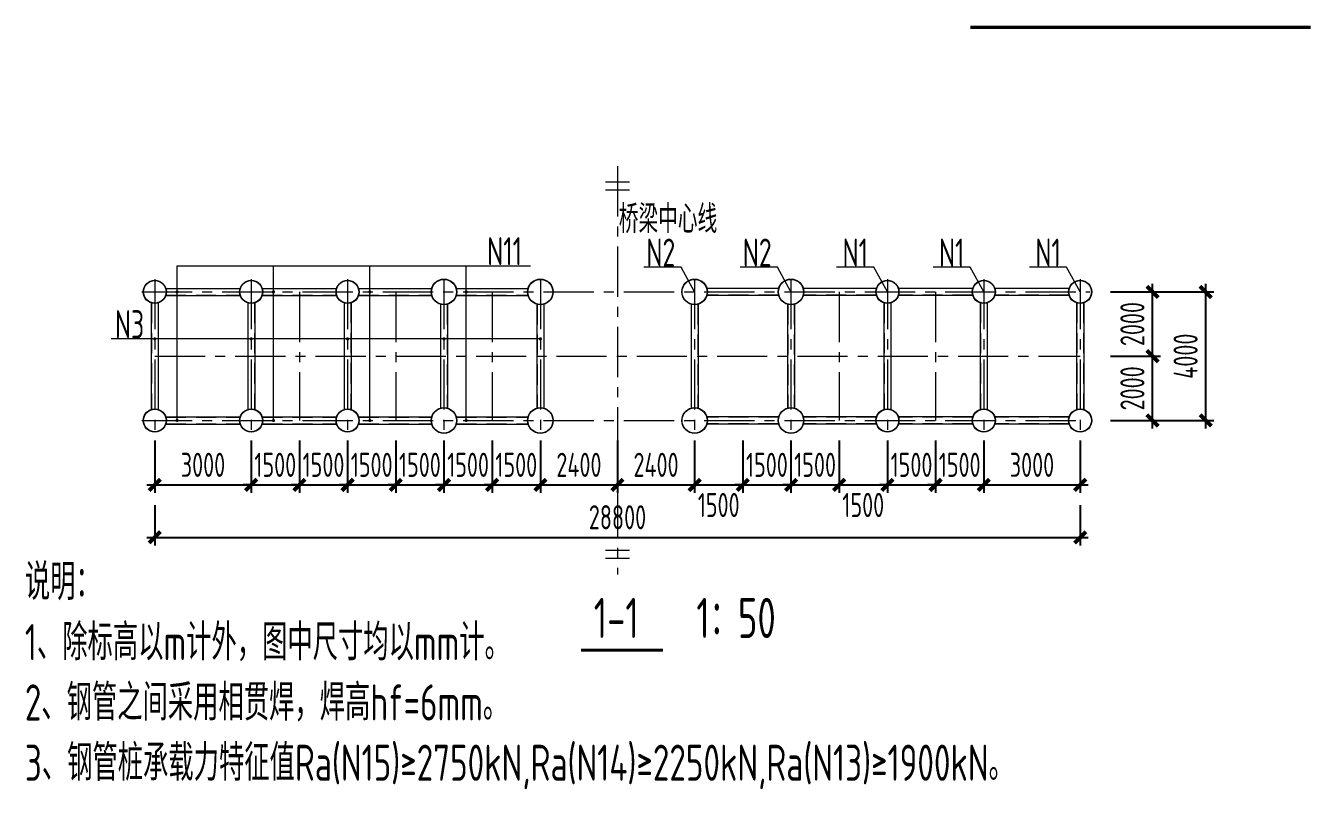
# Model space of a CAD drawing. Extents: x -2876908 to 633791, y -1383861 to 872234.
# Drawn here: x -1540023 to -1459942, y -1383861 to -1336359 of the extents above; entities that cross this region are included whole.
import ezdxf
from ezdxf.enums import TextEntityAlignment as Align

# ---------------------------------------------------------------- set-up
doc = ezdxf.new("R2010")
doc.units = 0
doc.header["$LTSCALE"] = 5
doc.header["$MEASUREMENT"] = 0
doc.linetypes.add('CENTER', pattern=[2, 1.25, -0.25, 0.25, -0.25])
doc.linetypes.add('DASHED', pattern=[0.75, 0.5, -0.25])
doc.layers.get('0').update_dxf_attribs({"linetype": 'CONTINUOUS', "lineweight": 25})
doc.layers.get('DEFPOINTS').update_dxf_attribs({"color": 35, "linetype": 'CONTINUOUS', "lineweight": 13})
for name, color, linetype, lineweight in [('3中心线', 6, 'CENTER', 18), ('4虚线', 2, 'DASHED', 18), ('5标注', 3, 'CONTINUOUS', 15), ('6文本', 7, 'CONTINUOUS', 15), ('8轮廓线', 4, 'CONTINUOUS', 15), ('DIM', 3, 'CONTINUOUS', 0), ('REIND', 1, 'CONTINUOUS', 0), ('THIN', 7, 'CONTINUOUS', 0)]:
    doc.layers.add(name, color=color, linetype=linetype, lineweight=lineweight)
doc.layers.add('M_Dim', color=3, linetype='CONTINUOUS')
doc.styles.add('TSSD_Dimension', font='tssdeng.shx', dxfattribs={"width": 0.7, "bigfont": 'hztxt.shx'})
doc.styles.add('TSSD_NORM', font='tssdeng.shx', dxfattribs={"width": 0.7, "bigfont": 'hztxt.shx'})
doc.dimstyles.new('TSSD_100_100', dxfattribs={"dimtxt": 300, "dimasz": 100, "dimexe": 100, "dimexo": 250, "dimgap": 100, "dimtad": 1, "dimdec": 0, "dimzin": 0, "dimdsep": 46, "dimtxsty": 'TSSD_Dimension', "dimblk": 'ARCHTICK', "dimblk1": 'ARCHTICK', "dimblk2": 'ARCHTICK', "dimcen": 0, "dimdle": 100, "dimclrt": 7, "dimadec": 0, "dimazin": 0, "dimtfac": 1, "dimtdec": 0, "dimtix": 1, "dimtmove": 2, "dimatfit": 3, "dimfxl": 1, "dimtolj": 1, "dimtzin": 0, "dimarcsym": 0})

# ---------------------------------------------------------------- blocks, each defined once
blk = doc.blocks.new('_ArchTick')
at = {"color": 0, "linetype": 'ByBlock', "const_width": 0.5}
blk.add_lwpolyline([(-0.71, -0.71), (0.71, 0.71)], dxfattribs=at)
blk = doc.blocks.new('*D2553')
at = {"layer": 'DEFPOINTS', "color": 0, "transparency": 16777216}
for p in [(-1525989, -1360918), (-1522989, -1360918), (-1522989, -1364926)]:
    blk.add_point(p, dxfattribs=at)
at = {"layer": 'DIM', "color": 0, "lineweight": -2, "transparency": 16777216}
for p, q in [((-1525989, -1362168), (-1525989, -1365426)), ((-1522989, -1362168), (-1522989, -1365426)), ((-1525989, -1364926), (-1526489, -1364926)), ((-1525989, -1364926), (-1522989, -1364926)), ((-1522989, -1364926), (-1522489, -1364926))]:
    blk.add_line(p, q, dxfattribs=at)
at = {"layer": 'DIM', "color": 0, "lineweight": -2, "transparency": 16777216, "xscale": 500, "yscale": 500, "zscale": 500}
blk.add_blockref('_ArchTick', (-1525989, -1364926), dxfattribs=at)
at = {"layer": 'DIM', "color": 0, "lineweight": -2, "transparency": 16777216, "xscale": 500, "yscale": 500, "zscale": 500, "rotation": 180}
blk.add_blockref('_ArchTick', (-1522989, -1364926), dxfattribs=at)
at = {"layer": 'DIM', "color": 7, "transparency": 16777216, "insert": (-1524489, -1363676), "char_height": 1500, "attachment_point": 5, "style": 'TSSD_Dimension'}
blk.add_mtext('\\A1;1500', dxfattribs=at)
blk = doc.blocks.new('*D2574')
at = {"layer": 'DEFPOINTS', "color": 0, "transparency": 16777216}
for p in [(-1507989, -1360918), (-1503189, -1360918), (-1503189, -1364926)]:
    blk.add_point(p, dxfattribs=at)
at = {"layer": 'DIM', "color": 0, "lineweight": -2, "transparency": 16777216}
for p, q in [((-1507989, -1362168), (-1507989, -1365426)), ((-1503189, -1362168), (-1503189, -1365426)), ((-1508489, -1364926), (-1502689, -1364926))]:
    blk.add_line(p, q, dxfattribs=at)
at = {"layer": 'DIM', "color": 0, "lineweight": -2, "transparency": 16777216, "xscale": 500, "yscale": 500, "zscale": 500, "rotation": 180}
blk.add_blockref('_ArchTick', (-1507989, -1364926), dxfattribs=at)
at = {"layer": 'DIM', "color": 0, "lineweight": -2, "transparency": 16777216, "xscale": 500, "yscale": 500, "zscale": 500}
blk.add_blockref('_ArchTick', (-1503189, -1364926), dxfattribs=at)
at = {"layer": 'DIM', "color": 7, "transparency": 16777216, "insert": (-1505589, -1363676), "char_height": 1500, "attachment_point": 5, "style": 'TSSD_Dimension'}
blk.add_mtext('\\A1;2400', dxfattribs=at)
blk = doc.blocks.new('*D2575')
at = {"layer": 'DEFPOINTS', "color": 0, "transparency": 16777216}
for p in [(-1503189, -1360918), (-1498389, -1360918), (-1498389, -1364926)]:
    blk.add_point(p, dxfattribs=at)
at = {"layer": 'DIM', "color": 0, "lineweight": -2, "transparency": 16777216}
for p, q in [((-1503189, -1362168), (-1503189, -1365426)), ((-1498389, -1362168), (-1498389, -1365426)), ((-1503689, -1364926), (-1497889, -1364926))]:
    blk.add_line(p, q, dxfattribs=at)
at = {"layer": 'DIM', "color": 0, "lineweight": -2, "transparency": 16777216, "xscale": 500, "yscale": 500, "zscale": 500, "rotation": 180}
blk.add_blockref('_ArchTick', (-1503189, -1364926), dxfattribs=at)
at = {"layer": 'DIM', "color": 0, "lineweight": -2, "transparency": 16777216, "xscale": 500, "yscale": 500, "zscale": 500}
blk.add_blockref('_ArchTick', (-1498389, -1364926), dxfattribs=at)
at = {"layer": 'DIM', "color": 7, "transparency": 16777216, "insert": (-1500789, -1363676), "char_height": 1500, "attachment_point": 5, "style": 'TSSD_Dimension'}
blk.add_mtext('\\A1;2400', dxfattribs=at)
blk = doc.blocks.new('*D2576')
at = {"layer": 'DEFPOINTS', "color": 0, "transparency": 16777216}
for p in [(-1519989, -1360918), (-1516989, -1360918), (-1516989, -1364926)]:
    blk.add_point(p, dxfattribs=at)
at = {"layer": 'DIM', "color": 0, "lineweight": -2, "transparency": 16777216}
for p, q in [((-1519989, -1362168), (-1519989, -1365426)), ((-1516989, -1362168), (-1516989, -1365426)), ((-1519989, -1364926), (-1520489, -1364926)), ((-1519989, -1364926), (-1516989, -1364926)), ((-1516989, -1364926), (-1516489, -1364926))]:
    blk.add_line(p, q, dxfattribs=at)
at = {"layer": 'DIM', "color": 0, "lineweight": -2, "transparency": 16777216, "xscale": 500, "yscale": 500, "zscale": 500}
blk.add_blockref('_ArchTick', (-1519989, -1364926), dxfattribs=at)
at = {"layer": 'DIM', "color": 0, "lineweight": -2, "transparency": 16777216, "xscale": 500, "yscale": 500, "zscale": 500, "rotation": 180}
blk.add_blockref('_ArchTick', (-1516989, -1364926), dxfattribs=at)
at = {"layer": 'DIM', "color": 7, "transparency": 16777216, "insert": (-1518489, -1363676), "char_height": 1500, "attachment_point": 5, "style": 'TSSD_Dimension'}
blk.add_mtext('\\A1;1500', dxfattribs=at)
blk = doc.blocks.new('*D2577')
at = {"layer": 'DEFPOINTS', "color": 0, "transparency": 16777216}
for p in [(-1498389, -1360918), (-1495389, -1360918), (-1495389, -1364926)]:
    blk.add_point(p, dxfattribs=at)
at = {"layer": 'DIM', "color": 0, "lineweight": -2, "transparency": 16777216}
for p, q in [((-1498389, -1362168), (-1498389, -1365426)), ((-1495389, -1362168), (-1495389, -1365426)), ((-1498889, -1364926), (-1494889, -1364926))]:
    blk.add_line(p, q, dxfattribs=at)
at = {"layer": 'DIM', "color": 0, "lineweight": -2, "transparency": 16777216, "xscale": 500, "yscale": 500, "zscale": 500, "rotation": 180}
blk.add_blockref('_ArchTick', (-1498389, -1364926), dxfattribs=at)
at = {"layer": 'DIM', "color": 0, "lineweight": -2, "transparency": 16777216, "xscale": 500, "yscale": 500, "zscale": 500}
blk.add_blockref('_ArchTick', (-1495389, -1364926), dxfattribs=at)
at = {"layer": 'DIM', "color": 7, "transparency": 16777216, "insert": (-1496889, -1366176), "char_height": 1500, "attachment_point": 5, "style": 'TSSD_Dimension'}
blk.add_mtext('\\A1;1500', dxfattribs=at)
blk = doc.blocks.new('*D2578')
at = {"layer": 'DEFPOINTS', "color": 0, "transparency": 16777216}
for p in [(-1495389, -1360918), (-1492389, -1360918), (-1492389, -1364926)]:
    blk.add_point(p, dxfattribs=at)
at = {"layer": 'DIM', "color": 0, "lineweight": -2, "transparency": 16777216}
for p, q in [((-1495389, -1362168), (-1495389, -1365426)), ((-1492389, -1362168), (-1492389, -1365426)), ((-1495389, -1364926), (-1495889, -1364926)), ((-1495389, -1364926), (-1492389, -1364926)), ((-1492389, -1364926), (-1491889, -1364926))]:
    blk.add_line(p, q, dxfattribs=at)
at = {"layer": 'DIM', "color": 0, "lineweight": -2, "transparency": 16777216, "xscale": 500, "yscale": 500, "zscale": 500}
blk.add_blockref('_ArchTick', (-1495389, -1364926), dxfattribs=at)
at = {"layer": 'DIM', "color": 0, "lineweight": -2, "transparency": 16777216, "xscale": 500, "yscale": 500, "zscale": 500, "rotation": 180}
blk.add_blockref('_ArchTick', (-1492389, -1364926), dxfattribs=at)
at = {"layer": 'DIM', "color": 7, "transparency": 16777216, "insert": (-1493889, -1363676), "char_height": 1500, "attachment_point": 5, "style": 'TSSD_Dimension'}
blk.add_mtext('\\A1;1500', dxfattribs=at)
blk = doc.blocks.new('*D2579')
at = {"layer": 'DEFPOINTS', "color": 0, "transparency": 16777216}
for p in [(-1492389, -1360918), (-1489389, -1360918), (-1489389, -1364926)]:
    blk.add_point(p, dxfattribs=at)
at = {"layer": 'DIM', "color": 0, "lineweight": -2, "transparency": 16777216}
for p, q in [((-1492389, -1362168), (-1492389, -1365426)), ((-1489389, -1362168), (-1489389, -1365426)), ((-1492389, -1364926), (-1492889, -1364926)), ((-1492389, -1364926), (-1489389, -1364926)), ((-1489389, -1364926), (-1488889, -1364926))]:
    blk.add_line(p, q, dxfattribs=at)
at = {"layer": 'DIM', "color": 0, "lineweight": -2, "transparency": 16777216, "xscale": 500, "yscale": 500, "zscale": 500}
blk.add_blockref('_ArchTick', (-1492389, -1364926), dxfattribs=at)
at = {"layer": 'DIM', "color": 0, "lineweight": -2, "transparency": 16777216, "xscale": 500, "yscale": 500, "zscale": 500, "rotation": 180}
blk.add_blockref('_ArchTick', (-1489389, -1364926), dxfattribs=at)
at = {"layer": 'DIM', "color": 7, "transparency": 16777216, "insert": (-1490889, -1363676), "char_height": 1500, "attachment_point": 5, "style": 'TSSD_Dimension'}
blk.add_mtext('\\A1;1500', dxfattribs=at)
blk = doc.blocks.new('*D2580')
at = {"layer": 'DEFPOINTS', "color": 0, "transparency": 16777216}
for p in [(-1489389, -1360918), (-1486389, -1360918), (-1486389, -1364926)]:
    blk.add_point(p, dxfattribs=at)
at = {"layer": 'DIM', "color": 0, "lineweight": -2, "transparency": 16777216}
for p, q in [((-1489389, -1362168), (-1489389, -1365426)), ((-1486389, -1362168), (-1486389, -1365426)), ((-1489889, -1364926), (-1485889, -1364926))]:
    blk.add_line(p, q, dxfattribs=at)
at = {"layer": 'DIM', "color": 0, "lineweight": -2, "transparency": 16777216, "xscale": 500, "yscale": 500, "zscale": 500, "rotation": 180}
blk.add_blockref('_ArchTick', (-1489389, -1364926), dxfattribs=at)
at = {"layer": 'DIM', "color": 0, "lineweight": -2, "transparency": 16777216, "xscale": 500, "yscale": 500, "zscale": 500}
blk.add_blockref('_ArchTick', (-1486389, -1364926), dxfattribs=at)
at = {"layer": 'DIM', "color": 7, "transparency": 16777216, "insert": (-1487889, -1366176), "char_height": 1500, "attachment_point": 5, "style": 'TSSD_Dimension'}
blk.add_mtext('\\A1;1500', dxfattribs=at)
blk = doc.blocks.new('*D2581')
at = {"layer": 'DEFPOINTS', "color": 0, "transparency": 16777216}
for p in [(-1486389, -1360918), (-1483389, -1360918), (-1483389, -1364926)]:
    blk.add_point(p, dxfattribs=at)
at = {"layer": 'DIM', "color": 0, "lineweight": -2, "transparency": 16777216}
for p, q in [((-1486389, -1362168), (-1486389, -1365426)), ((-1483389, -1362168), (-1483389, -1365426)), ((-1486389, -1364926), (-1486889, -1364926)), ((-1486389, -1364926), (-1483389, -1364926)), ((-1483389, -1364926), (-1482889, -1364926))]:
    blk.add_line(p, q, dxfattribs=at)
at = {"layer": 'DIM', "color": 0, "lineweight": -2, "transparency": 16777216, "xscale": 500, "yscale": 500, "zscale": 500}
blk.add_blockref('_ArchTick', (-1486389, -1364926), dxfattribs=at)
at = {"layer": 'DIM', "color": 0, "lineweight": -2, "transparency": 16777216, "xscale": 500, "yscale": 500, "zscale": 500, "rotation": 180}
blk.add_blockref('_ArchTick', (-1483389, -1364926), dxfattribs=at)
at = {"layer": 'DIM', "color": 7, "transparency": 16777216, "insert": (-1484889, -1363676), "char_height": 1500, "attachment_point": 5, "style": 'TSSD_Dimension'}
blk.add_mtext('\\A1;1500', dxfattribs=at)
blk = doc.blocks.new('*D2582')
at = {"layer": 'DEFPOINTS', "color": 0, "transparency": 16777216}
for p in [(-1483389, -1360918), (-1480389, -1360918), (-1480389, -1364926)]:
    blk.add_point(p, dxfattribs=at)
at = {"layer": 'DIM', "color": 0, "lineweight": -2, "transparency": 16777216}
for p, q in [((-1483389, -1362168), (-1483389, -1365426)), ((-1480389, -1362168), (-1480389, -1365426)), ((-1483389, -1364926), (-1483889, -1364926)), ((-1483389, -1364926), (-1480389, -1364926)), ((-1480389, -1364926), (-1479889, -1364926))]:
    blk.add_line(p, q, dxfattribs=at)
at = {"layer": 'DIM', "color": 0, "lineweight": -2, "transparency": 16777216, "xscale": 500, "yscale": 500, "zscale": 500}
blk.add_blockref('_ArchTick', (-1483389, -1364926), dxfattribs=at)
at = {"layer": 'DIM', "color": 0, "lineweight": -2, "transparency": 16777216, "xscale": 500, "yscale": 500, "zscale": 500, "rotation": 180}
blk.add_blockref('_ArchTick', (-1480389, -1364926), dxfattribs=at)
at = {"layer": 'DIM', "color": 7, "transparency": 16777216, "insert": (-1481889, -1363676), "char_height": 1500, "attachment_point": 5, "style": 'TSSD_Dimension'}
blk.add_mtext('\\A1;1500', dxfattribs=at)
blk = doc.blocks.new('*D2583')
at = {"layer": 'DEFPOINTS', "color": 0, "transparency": 16777216}
for p in [(-1473759, -1356918), (-1469886, -1356918), (-1473759, -1360918)]:
    blk.add_point(p, dxfattribs=at)
at = {"layer": 'DIM', "color": 0, "lineweight": -2, "transparency": 16777216}
for p, q in [((-1469886, -1361418), (-1469886, -1356418)), ((-1472509, -1356918), (-1469386, -1356918)), ((-1472509, -1360918), (-1469386, -1360918))]:
    blk.add_line(p, q, dxfattribs=at)
at = {"layer": 'DIM', "color": 0, "lineweight": -2, "transparency": 16777216, "xscale": 500, "yscale": 500, "zscale": 500}
for p, rotation in [((-1469886, -1356918), 90), ((-1469886, -1360918), 270)]:
    blk.add_blockref('_ArchTick', p, dxfattribs=dict(at, rotation=rotation))
at = {"layer": 'DIM', "color": 7, "transparency": 16777216, "insert": (-1471136, -1358918), "char_height": 1500, "attachment_point": 5, "rotation": 90, "style": 'TSSD_Dimension'}
blk.add_mtext('\\A1;2000', dxfattribs=at)
blk = doc.blocks.new('*D2584')
at = {"layer": 'DEFPOINTS', "color": 0, "transparency": 16777216}
for p in [(-1473759, -1352918), (-1469886, -1352918), (-1473759, -1356918)]:
    blk.add_point(p, dxfattribs=at)
at = {"layer": 'DIM', "color": 0, "lineweight": -2, "transparency": 16777216}
for p, q in [((-1469886, -1357418), (-1469886, -1352418)), ((-1472509, -1352918), (-1469386, -1352918)), ((-1472509, -1356918), (-1469386, -1356918))]:
    blk.add_line(p, q, dxfattribs=at)
at = {"layer": 'DIM', "color": 0, "lineweight": -2, "transparency": 16777216, "xscale": 500, "yscale": 500, "zscale": 500}
for p, rotation in [((-1469886, -1352918), 90), ((-1469886, -1356918), 270)]:
    blk.add_blockref('_ArchTick', p, dxfattribs=dict(at, rotation=rotation))
at = {"layer": 'DIM', "color": 7, "transparency": 16777216, "insert": (-1471136, -1354918), "char_height": 1500, "attachment_point": 5, "rotation": 90, "style": 'TSSD_Dimension'}
blk.add_mtext('\\A1;2000', dxfattribs=at)
blk = doc.blocks.new('*D2585')
at = {"layer": 'DEFPOINTS', "color": 0, "transparency": 16777216}
for p in [(-1473759, -1352918), (-1466576, -1352918), (-1473759, -1360918)]:
    blk.add_point(p, dxfattribs=at)
at = {"layer": 'DIM', "color": 0, "lineweight": -2, "transparency": 16777216}
for p, q in [((-1466576, -1361418), (-1466576, -1352418)), ((-1472509, -1352918), (-1466076, -1352918)), ((-1472509, -1360918), (-1466076, -1360918))]:
    blk.add_line(p, q, dxfattribs=at)
at = {"layer": 'DIM', "color": 0, "lineweight": -2, "transparency": 16777216, "xscale": 500, "yscale": 500, "zscale": 500}
for p, rotation in [((-1466576, -1352918), 90), ((-1466576, -1360918), 270)]:
    blk.add_blockref('_ArchTick', p, dxfattribs=dict(at, rotation=rotation))
at = {"layer": 'DIM', "color": 7, "transparency": 16777216, "insert": (-1467826, -1356918), "char_height": 1500, "attachment_point": 5, "rotation": 90, "style": 'TSSD_Dimension'}
blk.add_mtext('\\A1;4000', dxfattribs=at)
blk = doc.blocks.new('*D2604')
at = {"layer": 'DEFPOINTS', "color": 0, "transparency": 16777216}
for p in [(-1522989, -1360918), (-1519989, -1360918), (-1519989, -1364926)]:
    blk.add_point(p, dxfattribs=at)
at = {"layer": 'DIM', "color": 0, "lineweight": -2, "transparency": 16777216}
for p, q in [((-1522989, -1362168), (-1522989, -1365426)), ((-1519989, -1362168), (-1519989, -1365426)), ((-1522989, -1364926), (-1523489, -1364926)), ((-1522989, -1364926), (-1519989, -1364926)), ((-1519989, -1364926), (-1519489, -1364926))]:
    blk.add_line(p, q, dxfattribs=at)
at = {"layer": 'DIM', "color": 0, "lineweight": -2, "transparency": 16777216, "xscale": 500, "yscale": 500, "zscale": 500}
blk.add_blockref('_ArchTick', (-1522989, -1364926), dxfattribs=at)
at = {"layer": 'DIM', "color": 0, "lineweight": -2, "transparency": 16777216, "xscale": 500, "yscale": 500, "zscale": 500, "rotation": 180}
blk.add_blockref('_ArchTick', (-1519989, -1364926), dxfattribs=at)
at = {"layer": 'DIM', "color": 7, "transparency": 16777216, "insert": (-1521489, -1363676), "char_height": 1500, "attachment_point": 5, "style": 'TSSD_Dimension'}
blk.add_mtext('\\A1;1500', dxfattribs=at)
blk = doc.blocks.new('*D2605')
at = {"layer": 'DEFPOINTS', "color": 0, "transparency": 16777216}
for p in [(-1510989, -1360918), (-1507989, -1360918), (-1507989, -1364926)]:
    blk.add_point(p, dxfattribs=at)
at = {"layer": 'DIM', "color": 0, "lineweight": -2, "transparency": 16777216}
for p, q in [((-1510989, -1362168), (-1510989, -1365426)), ((-1507989, -1362168), (-1507989, -1365426)), ((-1510989, -1364926), (-1511489, -1364926)), ((-1510989, -1364926), (-1507989, -1364926)), ((-1507989, -1364926), (-1507489, -1364926))]:
    blk.add_line(p, q, dxfattribs=at)
at = {"layer": 'DIM', "color": 0, "lineweight": -2, "transparency": 16777216, "xscale": 500, "yscale": 500, "zscale": 500}
blk.add_blockref('_ArchTick', (-1510989, -1364926), dxfattribs=at)
at = {"layer": 'DIM', "color": 0, "lineweight": -2, "transparency": 16777216, "xscale": 500, "yscale": 500, "zscale": 500, "rotation": 180}
blk.add_blockref('_ArchTick', (-1507989, -1364926), dxfattribs=at)
at = {"layer": 'DIM', "color": 7, "transparency": 16777216, "insert": (-1509489, -1363676), "char_height": 1500, "attachment_point": 5, "style": 'TSSD_Dimension'}
blk.add_mtext('\\A1;1500', dxfattribs=at)
blk = doc.blocks.new('*D2606')
at = {"layer": 'DEFPOINTS', "color": 0, "transparency": 16777216}
for p in [(-1480389, -1360918), (-1474389, -1360918), (-1474389, -1364926)]:
    blk.add_point(p, dxfattribs=at)
at = {"layer": 'DIM', "color": 0, "lineweight": -2, "transparency": 16777216}
for p, q in [((-1480389, -1362168), (-1480389, -1365426)), ((-1474389, -1362168), (-1474389, -1365426)), ((-1480889, -1364926), (-1473889, -1364926))]:
    blk.add_line(p, q, dxfattribs=at)
at = {"layer": 'DIM', "color": 0, "lineweight": -2, "transparency": 16777216, "xscale": 500, "yscale": 500, "zscale": 500, "rotation": 180}
blk.add_blockref('_ArchTick', (-1480389, -1364926), dxfattribs=at)
at = {"layer": 'DIM', "color": 0, "lineweight": -2, "transparency": 16777216, "xscale": 500, "yscale": 500, "zscale": 500}
blk.add_blockref('_ArchTick', (-1474389, -1364926), dxfattribs=at)
at = {"layer": 'DIM', "color": 7, "transparency": 16777216, "insert": (-1477389, -1363676), "char_height": 1500, "attachment_point": 5, "style": 'TSSD_Dimension'}
blk.add_mtext('\\A1;3000', dxfattribs=at)
blk = doc.blocks.new('*D2607')
at = {"layer": 'DEFPOINTS', "color": 0, "transparency": 16777216}
for p in [(-1531989, -1364926), (-1474389, -1364926), (-1474389, -1368188)]:
    blk.add_point(p, dxfattribs=at)
at = {"layer": 'DIM', "color": 0, "lineweight": -2, "transparency": 16777216}
for p, q in [((-1531989, -1366176), (-1531989, -1368688)), ((-1474389, -1366176), (-1474389, -1368688)), ((-1532489, -1368188), (-1473889, -1368188))]:
    blk.add_line(p, q, dxfattribs=at)
at = {"layer": 'DIM', "color": 0, "lineweight": -2, "transparency": 16777216, "xscale": 500, "yscale": 500, "zscale": 500, "rotation": 180}
blk.add_blockref('_ArchTick', (-1531989, -1368188), dxfattribs=at)
at = {"layer": 'DIM', "color": 0, "lineweight": -2, "transparency": 16777216, "xscale": 500, "yscale": 500, "zscale": 500}
blk.add_blockref('_ArchTick', (-1474389, -1368188), dxfattribs=at)
at = {"layer": 'DIM', "color": 7, "transparency": 16777216, "insert": (-1503189, -1366938), "char_height": 1500, "attachment_point": 5, "style": 'TSSD_Dimension'}
blk.add_mtext('\\A1;28800', dxfattribs=at)
blk = doc.blocks.new('*D2608')
at = {"layer": 'DEFPOINTS', "color": 0, "transparency": 16777216}
for p in [(-1531989, -1360918), (-1525989, -1360918), (-1525989, -1364926)]:
    blk.add_point(p, dxfattribs=at)
at = {"layer": 'DIM', "color": 0, "lineweight": -2, "transparency": 16777216}
for p, q in [((-1531989, -1362168), (-1531989, -1365426)), ((-1525989, -1362168), (-1525989, -1365426)), ((-1532489, -1364926), (-1525489, -1364926))]:
    blk.add_line(p, q, dxfattribs=at)
at = {"layer": 'DIM', "color": 0, "lineweight": -2, "transparency": 16777216, "xscale": 500, "yscale": 500, "zscale": 500, "rotation": 180}
blk.add_blockref('_ArchTick', (-1531989, -1364926), dxfattribs=at)
at = {"layer": 'DIM', "color": 0, "lineweight": -2, "transparency": 16777216, "xscale": 500, "yscale": 500, "zscale": 500}
blk.add_blockref('_ArchTick', (-1525989, -1364926), dxfattribs=at)
at = {"layer": 'DIM', "color": 7, "transparency": 16777216, "insert": (-1528989, -1363676), "char_height": 1500, "attachment_point": 5, "style": 'TSSD_Dimension'}
blk.add_mtext('\\A1;3000', dxfattribs=at)
blk = doc.blocks.new('*D2609')
at = {"layer": 'DEFPOINTS', "color": 0, "transparency": 16777216}
for p in [(-1516989, -1360918), (-1513989, -1360918), (-1513989, -1364926)]:
    blk.add_point(p, dxfattribs=at)
at = {"layer": 'DIM', "color": 0, "lineweight": -2, "transparency": 16777216}
for p, q in [((-1516989, -1362168), (-1516989, -1365426)), ((-1513989, -1362168), (-1513989, -1365426)), ((-1516989, -1364926), (-1517489, -1364926)), ((-1516989, -1364926), (-1513989, -1364926)), ((-1513989, -1364926), (-1513489, -1364926))]:
    blk.add_line(p, q, dxfattribs=at)
at = {"layer": 'DIM', "color": 0, "lineweight": -2, "transparency": 16777216, "xscale": 500, "yscale": 500, "zscale": 500}
blk.add_blockref('_ArchTick', (-1516989, -1364926), dxfattribs=at)
at = {"layer": 'DIM', "color": 0, "lineweight": -2, "transparency": 16777216, "xscale": 500, "yscale": 500, "zscale": 500, "rotation": 180}
blk.add_blockref('_ArchTick', (-1513989, -1364926), dxfattribs=at)
at = {"layer": 'DIM', "color": 7, "transparency": 16777216, "insert": (-1515489, -1363676), "char_height": 1500, "attachment_point": 5, "style": 'TSSD_Dimension'}
blk.add_mtext('\\A1;1500', dxfattribs=at)
blk = doc.blocks.new('*D2610')
at = {"layer": 'DEFPOINTS', "color": 0, "transparency": 16777216}
for p in [(-1513989, -1360918), (-1510989, -1360918), (-1510989, -1364926)]:
    blk.add_point(p, dxfattribs=at)
at = {"layer": 'DIM', "color": 0, "lineweight": -2, "transparency": 16777216}
for p, q in [((-1513989, -1362168), (-1513989, -1365426)), ((-1510989, -1362168), (-1510989, -1365426)), ((-1513989, -1364926), (-1514489, -1364926)), ((-1513989, -1364926), (-1510989, -1364926)), ((-1510989, -1364926), (-1510489, -1364926))]:
    blk.add_line(p, q, dxfattribs=at)
at = {"layer": 'DIM', "color": 0, "lineweight": -2, "transparency": 16777216, "xscale": 500, "yscale": 500, "zscale": 500}
blk.add_blockref('_ArchTick', (-1513989, -1364926), dxfattribs=at)
at = {"layer": 'DIM', "color": 0, "lineweight": -2, "transparency": 16777216, "xscale": 500, "yscale": 500, "zscale": 500, "rotation": 180}
blk.add_blockref('_ArchTick', (-1510989, -1364926), dxfattribs=at)
at = {"layer": 'DIM', "color": 7, "transparency": 16777216, "insert": (-1512489, -1363676), "char_height": 1500, "attachment_point": 5, "style": 'TSSD_Dimension'}
blk.add_mtext('\\A1;1500', dxfattribs=at)

msp = doc.modelspace()

# ---------------------------------------------------------------- linework, layer by layer
at = {"layer": '3中心线', "ltscale": 500}
for p, q in [((-1503188.642, -1345092.534), (-1503188.642, -1370505.753)), ((-1531988.636, -1352118.195), (-1531988.636, -1361718.195)), ((-1525988.636, -1352118.195), (-1525988.636, -1361718.195)), ((-1519988.636, -1352118.195), (-1519988.636, -1361718.195)), ((-1513988.636, -1352118.195), (-1513988.636, -1361718.195)), ((-1507988.636, -1352118.195), (-1507988.636, -1361718.195)), ((-1498388.649, -1352118.195), (-1498388.649, -1361718.195)), ((-1492388.649, -1352118.195), (-1492388.649, -1361718.195)), ((-1486388.649, -1352118.195), (-1486388.649, -1361718.195)), ((-1480388.649, -1352118.195), (-1480388.649, -1361718.195)), ((-1474388.649, -1352118.195), (-1474388.649, -1361718.195)), ((-1532788.636, -1352918.195), (-1473758.649, -1352918.195)), ((-1522988.636, -1352918.195), (-1522988.636, -1360918.195)), ((-1516988.636, -1352918.195), (-1516988.636, -1360918.195)), ((-1510988.636, -1352918.195), (-1510988.636, -1360918.195)), ((-1489388.649, -1352918.195), (-1489388.649, -1360918.195)), ((-1483388.649, -1352918.195), (-1483388.649, -1360918.195)), ((-1531988.636, -1356918.195), (-1474388.649, -1356918.195)), ((-1532788.636, -1360918.195), (-1474388.649, -1360918.195))]:
    msp.add_line(p, q, dxfattribs=at)
at = {"layer": '4虚线', "ltscale": 500}
for p, q in [((-1531299.034, -1352711.195), (-1526678.238, -1352711.195)), ((-1531299.034, -1353125.195), (-1526678.238, -1353125.195)), ((-1525299.034, -1352711.195), (-1520678.238, -1352711.195)), ((-1525299.034, -1353125.195), (-1520678.238, -1353125.195)), ((-1519299.034, -1352711.195), (-1514761.392, -1352711.195)), ((-1519299.034, -1353125.195), (-1514761.392, -1353125.195)), ((-1513215.881, -1352711.195), (-1508761.392, -1352711.195)), ((-1513215.881, -1353125.195), (-1508761.392, -1353125.195)), ((-1493161.404, -1352711.195), (-1497615.893, -1352711.195)), ((-1493161.404, -1353125.195), (-1497615.893, -1353125.195)), ((-1487078.251, -1352711.195), (-1491615.893, -1352711.195)), ((-1487078.251, -1353125.195), (-1491615.893, -1353125.195)), ((-1481078.251, -1352711.195), (-1485699.047, -1352711.195)), ((-1481078.251, -1353125.195), (-1485699.047, -1353125.195)), ((-1475078.251, -1352711.195), (-1479699.047, -1352711.195)), ((-1475078.251, -1353125.195), (-1479699.047, -1353125.195)), ((-1532195.636, -1353607.797), (-1532195.636, -1360228.593)), ((-1531781.636, -1353607.797), (-1531781.636, -1360228.593)), ((-1526195.636, -1353607.797), (-1526195.636, -1360228.593)), ((-1525781.636, -1353607.797), (-1525781.636, -1360228.593)), ((-1520195.636, -1353607.797), (-1520195.636, -1360228.593)), ((-1519781.636, -1353607.797), (-1519781.636, -1360228.593)), ((-1514195.636, -1353690.95), (-1514195.636, -1360145.439)), ((-1513781.636, -1353690.95), (-1513781.636, -1360145.439)), ((-1508195.636, -1353690.95), (-1508195.636, -1360145.439)), ((-1507781.636, -1353690.95), (-1507781.636, -1360145.439)), ((-1498595.649, -1353690.95), (-1498595.649, -1360145.439)), ((-1498181.649, -1353690.95), (-1498181.649, -1360145.439)), ((-1492595.649, -1353690.95), (-1492595.649, -1360145.439)), ((-1492181.649, -1353690.95), (-1492181.649, -1360145.439)), ((-1486595.649, -1353607.797), (-1486595.649, -1360228.593)), ((-1486181.649, -1353607.797), (-1486181.649, -1360228.593)), ((-1480595.649, -1353607.797), (-1480595.649, -1360228.593)), ((-1480181.649, -1353607.797), (-1480181.649, -1360228.593)), ((-1474595.649, -1353607.797), (-1474595.649, -1360228.593)), ((-1474181.649, -1353607.797), (-1474181.649, -1360228.593)), ((-1531299.034, -1360711.195), (-1526678.238, -1360711.195)), ((-1531299.034, -1361125.195), (-1526678.238, -1361125.195)), ((-1525299.034, -1360711.195), (-1520678.238, -1360711.195)), ((-1525299.034, -1361125.195), (-1520678.238, -1361125.195)), ((-1519299.034, -1360711.195), (-1514761.392, -1360711.195)), ((-1519299.034, -1361125.195), (-1514761.392, -1361125.195)), ((-1513215.881, -1360711.195), (-1508761.392, -1360711.195)), ((-1513215.881, -1361125.195), (-1508761.392, -1361125.195)), ((-1493161.404, -1360711.195), (-1497615.893, -1360711.195)), ((-1493161.404, -1361125.195), (-1497615.893, -1361125.195)), ((-1487078.251, -1360711.195), (-1491615.893, -1360711.195)), ((-1487078.251, -1361125.195), (-1491615.893, -1361125.195)), ((-1481078.251, -1360711.195), (-1485699.047, -1360711.195)), ((-1481078.251, -1361125.195), (-1485699.047, -1361125.195)), ((-1475078.251, -1360711.195), (-1479699.047, -1360711.195)), ((-1475078.251, -1361125.195), (-1479699.047, -1361125.195))]:
    msp.add_line(p, q, dxfattribs=at)
at = {"layer": '5标注'}
for p, q in [((-1530603.612, -1351295.778), (-1508612.9, -1351295.778)), ((-1530603.612, -1360918.195), (-1530603.612, -1351295.778)), ((-1524603.612, -1360918.195), (-1524603.612, -1351295.778)), ((-1518603.612, -1360918.195), (-1518603.612, -1351295.778)), ((-1512603.612, -1360918.195), (-1512603.612, -1351295.778)), ((-1507988.636, -1355839.266), (-1534712.766, -1355839.266))]:
    msp.add_line(p, q, dxfattribs=at)
for points in [[(-1498388.649, -1352918.195), (-1499234.982, -1351383.007), (-1501547.629, -1351383.007)], [(-1492388.649, -1352918.195), (-1493234.982, -1351383.007), (-1495547.629, -1351383.007)], [(-1486388.649, -1352918.195), (-1487234.982, -1351383.007), (-1489547.629, -1351383.007)], [(-1480388.649, -1352918.195), (-1481234.982, -1351383.007), (-1483547.629, -1351383.007)], [(-1474388.649, -1352918.195), (-1475234.982, -1351383.007), (-1477547.629, -1351383.007)]]:
    msp.add_lwpolyline(points, dxfattribs=at)
at = {"layer": '8轮廓线'}
for p, q in [((-1531302.751, -1352699.195), (-1526674.522, -1352699.195)), ((-1531302.751, -1353137.195), (-1526674.522, -1353137.195)), ((-1525302.751, -1352699.195), (-1520674.522, -1352699.195)), ((-1525302.751, -1353137.195), (-1520674.522, -1353137.195)), ((-1519302.751, -1352699.195), (-1514758.077, -1352699.195)), ((-1519302.751, -1353137.195), (-1514758.077, -1353137.195)), ((-1513219.195, -1352699.195), (-1508758.077, -1352699.195)), ((-1513219.195, -1353137.195), (-1508758.077, -1353137.195)), ((-1493158.089, -1352699.195), (-1497619.208, -1352699.195)), ((-1493158.089, -1353137.195), (-1497619.208, -1353137.195)), ((-1487074.534, -1352699.195), (-1491619.208, -1352699.195)), ((-1487074.534, -1353137.195), (-1491619.208, -1353137.195)), ((-1481074.534, -1352699.195), (-1485702.763, -1352699.195)), ((-1481074.534, -1353137.195), (-1485702.763, -1353137.195)), ((-1475074.534, -1352699.195), (-1479702.763, -1352699.195)), ((-1475074.534, -1353137.195), (-1479702.763, -1353137.195)), ((-1532207.636, -1353604.08), (-1532207.636, -1360232.309)), ((-1531769.636, -1353604.08), (-1531769.636, -1360232.309)), ((-1526207.636, -1353604.08), (-1526207.636, -1360232.309)), ((-1525769.636, -1353604.08), (-1525769.636, -1360232.309)), ((-1520207.636, -1353604.08), (-1520207.636, -1360232.309)), ((-1519769.636, -1353604.08), (-1519769.636, -1360232.309)), ((-1514207.636, -1353687.635), (-1514207.636, -1360148.754)), ((-1513769.636, -1353687.635), (-1513769.636, -1360148.754)), ((-1508207.636, -1353687.635), (-1508207.636, -1360148.754)), ((-1507769.636, -1353687.635), (-1507769.636, -1360148.754)), ((-1498607.649, -1353687.635), (-1498607.649, -1360148.754)), ((-1498169.649, -1353687.635), (-1498169.649, -1360148.754)), ((-1492607.649, -1353687.635), (-1492607.649, -1360148.754)), ((-1492169.649, -1353687.635), (-1492169.649, -1360148.754)), ((-1486607.649, -1353604.08), (-1486607.649, -1360232.309)), ((-1486169.649, -1353604.08), (-1486169.649, -1360232.309)), ((-1480607.649, -1353604.08), (-1480607.649, -1360232.309)), ((-1480169.649, -1353604.08), (-1480169.649, -1360232.309)), ((-1474607.649, -1353604.08), (-1474607.649, -1360232.309)), ((-1474169.649, -1353604.08), (-1474169.649, -1360232.309)), ((-1531302.751, -1360699.195), (-1526674.522, -1360699.195)), ((-1531302.751, -1361137.195), (-1526674.522, -1361137.195)), ((-1525302.751, -1360699.195), (-1520674.522, -1360699.195)), ((-1525302.751, -1361137.195), (-1520674.522, -1361137.195)), ((-1519302.751, -1360699.195), (-1514758.077, -1360699.195)), ((-1519302.751, -1361137.195), (-1514758.077, -1361137.195)), ((-1513219.195, -1360699.195), (-1508758.077, -1360699.195)), ((-1513219.195, -1361137.195), (-1508758.077, -1361137.195)), ((-1493158.089, -1360699.195), (-1497619.208, -1360699.195)), ((-1493158.089, -1361137.195), (-1497619.208, -1361137.195)), ((-1487074.534, -1360699.195), (-1491619.208, -1360699.195)), ((-1487074.534, -1361137.195), (-1491619.208, -1361137.195)), ((-1481074.534, -1360699.195), (-1485702.763, -1360699.195)), ((-1481074.534, -1361137.195), (-1485702.763, -1361137.195)), ((-1475074.534, -1360699.195), (-1479702.763, -1360699.195)), ((-1475074.534, -1361137.195), (-1479702.763, -1361137.195))]:
    msp.add_line(p, q, dxfattribs=at)
for centre, radius in [((-1531988.636, -1352918.195), 720), ((-1531988.636, -1352918.195), 700), ((-1525988.636, -1352918.195), 720), ((-1525988.636, -1352918.195), 700), ((-1519988.636, -1352918.195), 720), ((-1519988.636, -1352918.195), 700), ((-1513988.636, -1352918.195), 800), ((-1513988.636, -1352918.195), 780), ((-1507988.636, -1352918.195), 800), ((-1507988.636, -1352918.195), 780), ((-1498388.649, -1352918.195), 800), ((-1498388.649, -1352918.195), 780), ((-1492388.649, -1352918.195), 800), ((-1492388.649, -1352918.195), 780), ((-1486388.649, -1352918.195), 720), ((-1486388.649, -1352918.195), 700), ((-1480388.649, -1352918.195), 720), ((-1480388.649, -1352918.195), 700), ((-1474388.649, -1352918.195), 720), ((-1474388.649, -1352918.195), 700), ((-1531988.636, -1360918.195), 720), ((-1531988.636, -1360918.195), 700), ((-1525988.636, -1360918.195), 720), ((-1525988.636, -1360918.195), 700), ((-1519988.636, -1360918.195), 720), ((-1519988.636, -1360918.195), 700), ((-1513988.636, -1360918.195), 800), ((-1513988.636, -1360918.195), 780), ((-1507988.636, -1360918.195), 800), ((-1507988.636, -1360918.195), 780), ((-1498388.649, -1360918.195), 800), ((-1498388.649, -1360918.195), 780), ((-1492388.649, -1360918.195), 800), ((-1492388.649, -1360918.195), 780), ((-1486388.649, -1360918.195), 720), ((-1486388.649, -1360918.195), 700), ((-1480388.649, -1360918.195), 720), ((-1480388.649, -1360918.195), 700), ((-1474388.649, -1360918.195), 720), ((-1474388.649, -1360918.195), 700)]:
    msp.add_circle(centre, radius, dxfattribs=at)
at = {"layer": 'M_Dim'}
for points in [[(-1481229.721, -1336459.045, 200, 200, 0), (-1460042.001, -1336459.045, 200, 200, 0)], [(-1505466.131, -1375207.038, 200, 200, 0), (-1500362.431, -1375207.038, 200, 200, 0)]]:
    msp.add_lwpolyline(points, format="xyseb", dxfattribs=at)
at = {"layer": 'REIND', "const_width": 100}
for points in [[(-1530653.612, -1352918.195, 1), (-1530553.612, -1352918.195, 1)], [(-1524653.612, -1352918.195, 1), (-1524553.612, -1352918.195, 1)], [(-1518653.612, -1352918.195, 1), (-1518553.612, -1352918.195, 1)], [(-1512653.612, -1352918.195, 1), (-1512553.612, -1352918.195, 1)], [(-1532038.636, -1355839.266, 1), (-1531938.636, -1355839.266, 1)], [(-1526038.636, -1355839.266, 1), (-1525938.636, -1355839.266, 1)], [(-1520038.636, -1355839.266, 1), (-1519938.636, -1355839.266, 1)], [(-1514038.636, -1355839.266, 1), (-1513938.636, -1355839.266, 1)], [(-1508038.636, -1355839.266, 1), (-1507938.636, -1355839.266, 1)], [(-1530653.612, -1360918.195, 1), (-1530553.612, -1360918.195, 1)], [(-1524653.612, -1360918.195, 1), (-1524553.612, -1360918.195, 1)], [(-1518653.612, -1360918.195, 1), (-1518553.612, -1360918.195, 1)], [(-1512653.612, -1360918.195, 1), (-1512553.612, -1360918.195, 1)]]:
    msp.add_lwpolyline(points, format="xyb", close=True, dxfattribs=at)
at = {"layer": 'THIN'}
for p, q in [((-1502438.642, -1346092.534), (-1503938.642, -1346092.534)), ((-1502438.642, -1346592.534), (-1503938.642, -1346592.534)), ((-1502438.642, -1369005.753), (-1503938.642, -1369005.753)), ((-1502438.642, -1369505.753), (-1503938.642, -1369505.753))]:
    msp.add_line(p, q, dxfattribs=at)

# ---------------------------------------------------------------- texts
at = {"layer": '5标注', "color": 7, "char_height": 1750, "style": 'TSSD_NORM'}
for s, insert, attachment_point in [('桥梁中心线', (-1503106.727, -1349271.415), 7), ('N11', (-1511303.529, -1351263.278), 7), ('N2', (-1499591.123, -1351350.507), 9), ('N2', (-1493591.123, -1351350.507), 9), ('N1', (-1487591.123, -1351350.507), 9), ('N1', (-1481591.123, -1351350.507), 9), ('N1', (-1475591.123, -1351350.507), 9), ('N3', (-1534473.015, -1355806.766), 7)]:
    msp.add_mtext(s, dxfattribs=dict(at, insert=insert, attachment_point=attachment_point))
at = {"layer": '6文本', "style": 'TSSD_NORM', "width": 0.7}
for s, p in [('1-1', (-1503263.476, -1373203.833)), ('1：50', (-1495806.56, -1373203.833))]:
    msp.add_text(s, height=2500, dxfattribs=at).set_placement(p, align=Align.MIDDLE)
at = {"layer": '6文本', "insert": (-1540076.832, -1369833.907), "char_height": 2250, "width": 195290.43481, "attachment_point": 1, "style": 'TSSD_NORM'}
msp.add_mtext('说明：\\P1、除标高以m计外，图中尺寸均以mm计。\\P2、钢管之间采用相贯焊，焊高hf=6mm。\\P3、钢管桩承载力特征值Ra(N15)≥2750kN,Ra(N14)≥2250kN,Ra(N13)≥1900kN。', dxfattribs=at)

# ---------------------------------------------------------------- dimensions: what is measured, and where the dimension line sits
at = {"layer": 'DIM'}
for base, p1, p2, picture, middle in [((-1469885.924, -1352918.195), (-1473758.649, -1356918.195), (-1473758.649, -1352918.195), '*D2584', (-1471135.924, -1354918.195)), ((-1466576.283, -1352918.195), (-1473758.649, -1360918.195), (-1473758.649, -1352918.195), '*D2585', (-1467826.283, -1356918.195)), ((-1469885.924, -1356918.195), (-1473758.649, -1360918.195), (-1473758.649, -1356918.195), '*D2583', (-1471135.924, -1358918.195))]:
    dim = msp.add_linear_dim(base=base, p1=p1, p2=p2, angle=90, dimstyle='TSSD_100_100', override={"dimtxt": 1500, "dimasz": 500, "dimexe": 500, "dimexo": 1250, "dimgap": 500, "dimlfac": 0.5, "dimdle": 500}, dxfattribs=at)
    dim.commit()
    dim.dimension.update_dxf_attribs({"geometry": picture, "text_midpoint": middle})
for base, p1, p2, picture, middle in [((-1525988.636, -1364925.71), (-1531988.636, -1360918.195), (-1525988.636, -1360918.195), '*D2608', (-1528988.636, -1363675.71)), ((-1522988.636, -1364925.71), (-1525988.636, -1360918.195), (-1522988.636, -1360918.195), '*D2553', (-1524488.636, -1363675.71)), ((-1519988.636, -1364925.71), (-1522988.636, -1360918.195), (-1519988.636, -1360918.195), '*D2604', (-1521488.636, -1363675.71)), ((-1516988.636, -1364925.71), (-1519988.636, -1360918.195), (-1516988.636, -1360918.195), '*D2576', (-1518488.636, -1363675.71)), ((-1513988.636, -1364925.71), (-1516988.636, -1360918.195), (-1513988.636, -1360918.195), '*D2609', (-1515488.636, -1363675.71)), ((-1510988.636, -1364925.71), (-1513988.636, -1360918.195), (-1510988.636, -1360918.195), '*D2610', (-1512488.636, -1363675.71)), ((-1507988.636, -1364925.71), (-1510988.636, -1360918.195), (-1507988.636, -1360918.195), '*D2605', (-1509488.636, -1363675.71)), ((-1503188.642, -1364925.71), (-1507988.636, -1360918.195), (-1503188.642, -1360918.195), '*D2574', (-1505588.639, -1363675.71)), ((-1498388.649, -1364925.71), (-1503188.642, -1360918.195), (-1498388.649, -1360918.195), '*D2575', (-1500788.646, -1363675.71)), ((-1492388.649, -1364925.71), (-1495388.649, -1360918.195), (-1492388.649, -1360918.195), '*D2578', (-1493888.649, -1363675.71)), ((-1489388.649, -1364925.71), (-1492388.649, -1360918.195), (-1489388.649, -1360918.195), '*D2579', (-1490888.649, -1363675.71)), ((-1483388.649, -1364925.71), (-1486388.649, -1360918.195), (-1483388.649, -1360918.195), '*D2581', (-1484888.649, -1363675.71)), ((-1480388.649, -1364925.71), (-1483388.649, -1360918.195), (-1480388.649, -1360918.195), '*D2582', (-1481888.649, -1363675.71)), ((-1474388.649, -1364925.71), (-1480388.649, -1360918.195), (-1474388.649, -1360918.195), '*D2606', (-1477388.649, -1363675.71)), ((-1474388.649, -1368188.339), (-1531988.636, -1364925.71), (-1474388.649, -1364925.71), '*D2607', (-1503188.642, -1366938.339))]:
    dim = msp.add_linear_dim(base=base, p1=p1, p2=p2, dimstyle='TSSD_100_100', override={"dimtxt": 1500, "dimasz": 500, "dimexe": 500, "dimexo": 1250, "dimgap": 500, "dimlfac": 0.5, "dimdle": 500}, dxfattribs=at)
    dim.commit()
    dim.dimension.update_dxf_attribs({"geometry": picture, "text_midpoint": middle})
for base, p1, p2, picture, middle in [((-1495388.649, -1364925.71), (-1498388.649, -1360918.195), (-1495388.649, -1360918.195), '*D2577', (-1496888.649, -1366175.71)), ((-1486388.649, -1364925.71), (-1489388.649, -1360918.195), (-1486388.649, -1360918.195), '*D2580', (-1487888.649, -1366175.71))]:
    dim = msp.add_linear_dim(base=base, p1=p1, p2=p2, dimstyle='TSSD_100_100', override={"dimtxt": 1500, "dimasz": 500, "dimexe": 500, "dimexo": 1250, "dimgap": 500, "dimlfac": 0.5, "dimdle": 500}, dxfattribs=at)
    dim.commit()
    dim.dimension.update_dxf_attribs({"geometry": picture, "text_midpoint": middle, "dimtype": 160})

doc.saveas('drawing.dxf')
